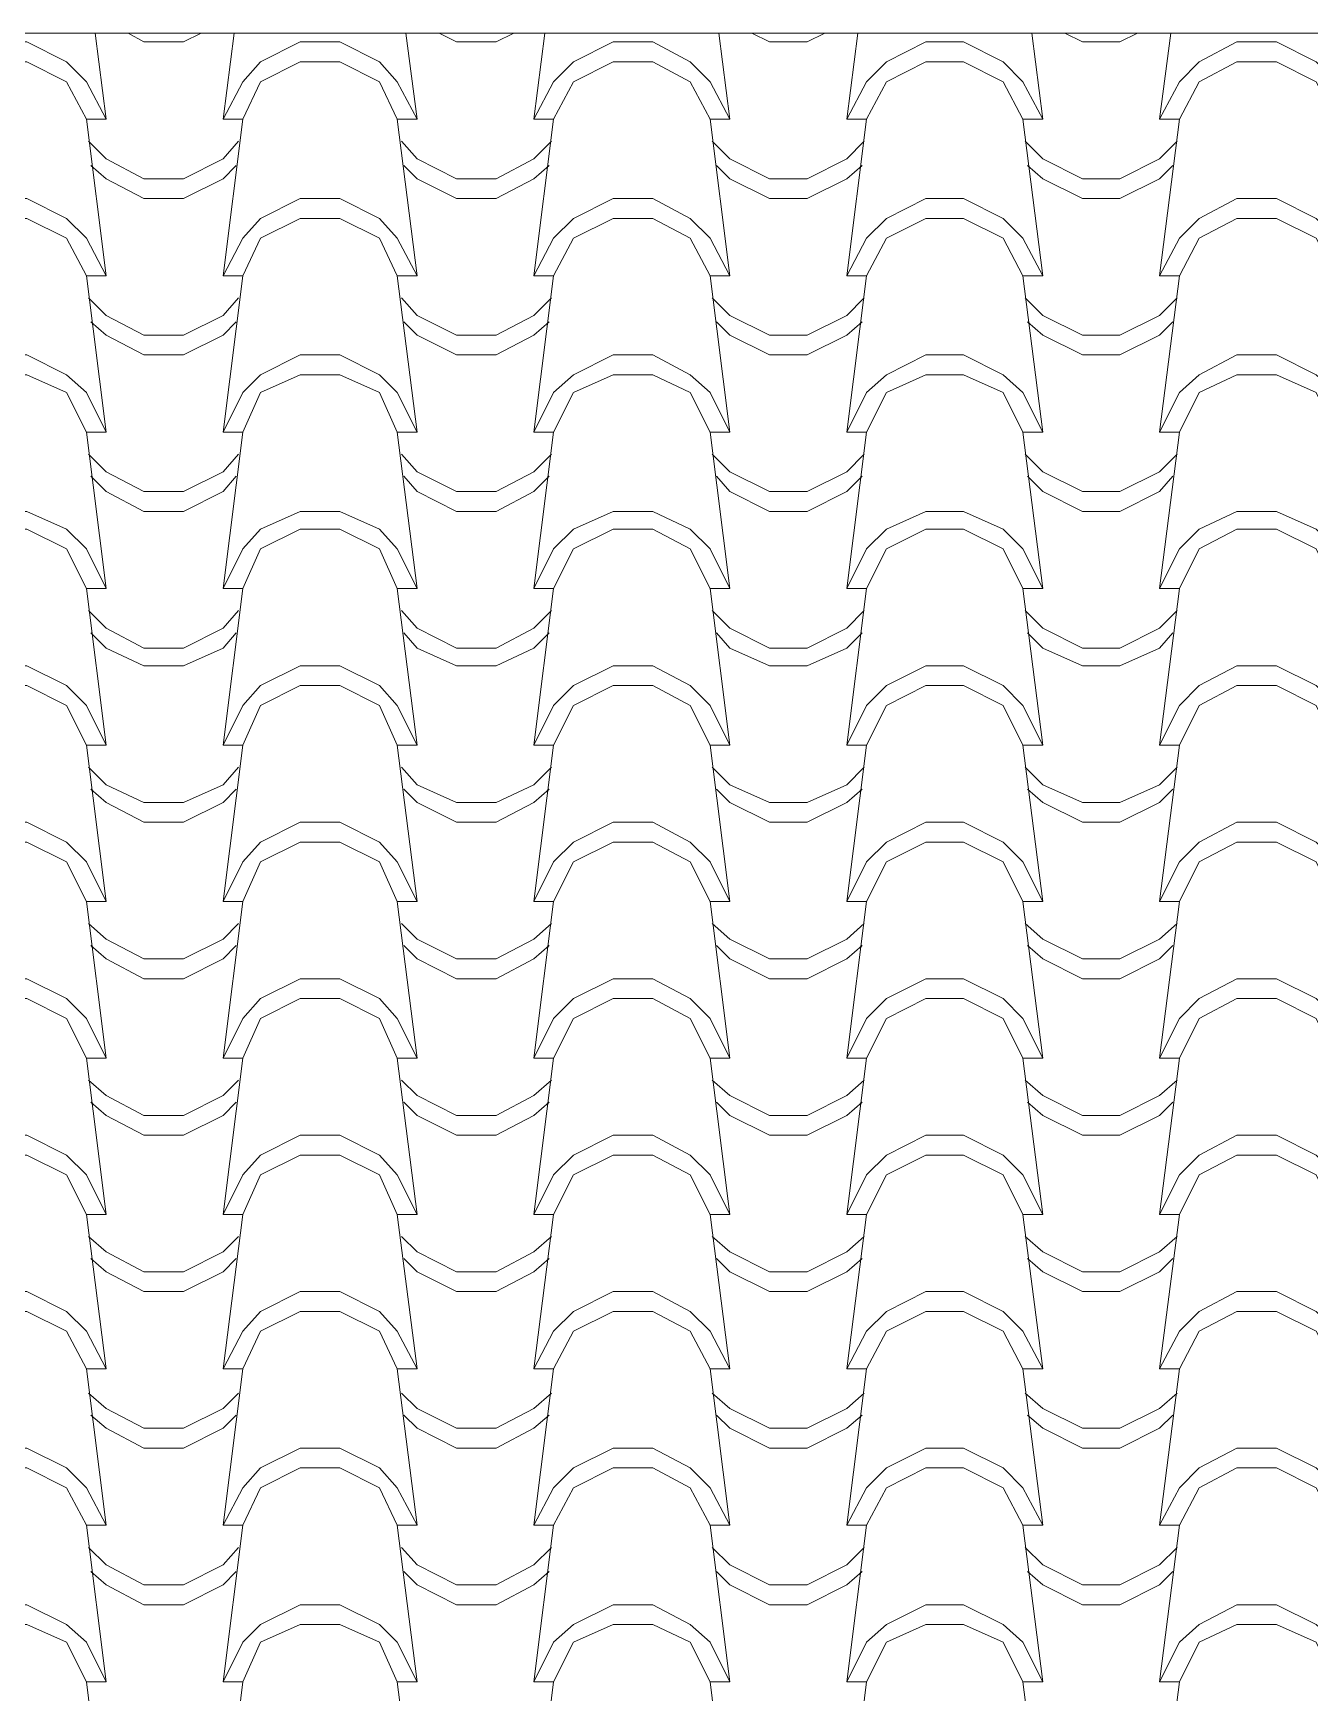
# Model space of a CAD drawing. Header units: millimetres. Extents: x 14264 to 19361, y -8891 to -1096.
# Drawn here: x 16712 to 17935, y -2696 to -1106 of the extents above; entities that cross this region are included whole.
import ezdxf

# ---------------------------------------------------------------- set-up
doc = ezdxf.new("R2010")
doc.units = ezdxf.units.MM
doc.layers.add('A-COB-___-___-EXI', color=250, linetype='Continuous', lineweight=25)

msp = doc.modelspace()

# ---------------------------------------------------------------- linework, layer by layer
at = {"layer": 'A-COB-___-___-EXI', "color": 18, "lineweight": 9}
for p, q in [((16781.9, -1188.6), (16771.4, -1106.3)), ((16893.8, -1188.6), (16904.4, -1106.3)), ((17079.6, -1188.6), (17069, -1106.3)), ((17191.4, -1188.6), (17202, -1106.3)), ((17379.3, -1188.6), (17368.7, -1106.3)), ((17491.2, -1188.6), (17501.7, -1106.3)), ((17679, -1188.6), (17668.5, -1106.3)), ((17790.9, -1188.6), (17801.5, -1106.3)), ((16781.9, -1338.5), (16762.9, -1188.6)), ((16893.8, -1338.5), (16912.8, -1188.6)), ((17079.6, -1338.5), (17060.6, -1188.6)), ((17191.4, -1338.5), (17210.4, -1188.6)), ((17379.3, -1338.5), (17360.3, -1188.6)), ((17491.2, -1338.5), (17510.2, -1188.6)), ((17679, -1338.5), (17660, -1188.6)), ((17790.9, -1338.5), (17809.9, -1188.6)), ((16781.9, -1488.3), (16762.9, -1338.5)), ((16893.8, -1488.3), (16912.8, -1338.5)), ((17079.6, -1488.3), (17060.6, -1338.5)), ((17191.4, -1488.3), (17210.4, -1338.5)), ((17379.3, -1488.3), (17360.3, -1338.5)), ((17491.2, -1488.3), (17510.2, -1338.5)), ((17679, -1488.3), (17660, -1338.5)), ((17790.9, -1488.3), (17809.9, -1338.5)), ((16781.9, -1638.2), (16762.9, -1488.3)), ((16893.8, -1638.2), (16912.8, -1488.3)), ((17079.6, -1638.2), (17060.6, -1488.3)), ((17191.4, -1638.2), (17210.4, -1488.3)), ((17379.3, -1638.2), (17360.3, -1488.3)), ((17491.2, -1638.2), (17510.2, -1488.3)), ((17679, -1638.2), (17660, -1488.3)), ((17790.9, -1638.2), (17809.9, -1488.3)), ((16781.9, -1788.1), (16762.9, -1638.2)), ((16893.8, -1788.1), (16912.8, -1638.2)), ((17079.6, -1788.1), (17060.6, -1638.2)), ((17191.4, -1788.1), (17210.4, -1638.2)), ((17379.3, -1788.1), (17360.3, -1638.2)), ((17491.2, -1788.1), (17510.2, -1638.2)), ((17679, -1788.1), (17660, -1638.2)), ((17790.9, -1788.1), (17809.9, -1638.2)), ((16781.9, -1937.9), (16762.9, -1788.1)), ((16893.8, -1937.9), (16912.8, -1788.1)), ((17079.6, -1937.9), (17060.6, -1788.1)), ((17191.4, -1937.9), (17210.4, -1788.1)), ((17379.3, -1937.9), (17360.3, -1788.1)), ((17491.2, -1937.9), (17510.2, -1788.1)), ((17679, -1937.9), (17660, -1788.1)), ((17790.9, -1937.9), (17809.9, -1788.1)), ((16781.9, -2087.8), (16762.9, -1937.9)), ((16893.8, -2087.8), (16912.8, -1937.9)), ((17079.6, -2087.8), (17060.6, -1937.9)), ((17191.4, -2087.8), (17210.4, -1937.9)), ((17379.3, -2087.8), (17360.3, -1937.9)), ((17491.2, -2087.8), (17510.2, -1937.9)), ((17679, -2087.8), (17660, -1937.9)), ((17790.9, -2087.8), (17809.9, -1937.9)), ((16781.9, -2237.7), (16762.9, -2087.8)), ((16893.8, -2237.7), (16912.8, -2087.8)), ((17079.6, -2237.7), (17060.6, -2087.8)), ((17191.4, -2237.7), (17210.4, -2087.8)), ((17379.3, -2237.7), (17360.3, -2087.8)), ((17491.2, -2237.7), (17510.2, -2087.8)), ((17679, -2237.7), (17660, -2087.8)), ((17790.9, -2237.7), (17809.9, -2087.8)), ((16781.9, -2385.4), (16762.9, -2237.7)), ((16893.8, -2385.4), (16912.8, -2237.7)), ((17079.6, -2385.4), (17060.6, -2237.7)), ((17191.4, -2385.4), (17210.4, -2237.7)), ((17379.3, -2385.4), (17360.3, -2237.7)), ((17491.2, -2385.4), (17510.2, -2237.7)), ((17679, -2385.4), (17660, -2237.7)), ((17790.9, -2385.4), (17809.9, -2237.7)), ((16781.9, -2535.3), (16762.9, -2385.4)), ((16893.8, -2535.3), (16912.8, -2385.4)), ((17079.6, -2535.3), (17060.6, -2385.4)), ((17191.4, -2535.3), (17210.4, -2385.4)), ((17379.3, -2535.3), (17360.3, -2385.4)), ((17491.2, -2535.3), (17510.2, -2385.4)), ((17679, -2535.3), (17660, -2385.4)), ((17790.9, -2535.3), (17809.9, -2385.4)), ((16781.9, -2685.2), (16762.9, -2535.3)), ((16893.8, -2685.2), (16912.8, -2535.3)), ((17079.6, -2685.2), (17060.6, -2535.3)), ((17191.4, -2685.2), (17210.4, -2535.3)), ((17379.3, -2685.2), (17360.3, -2535.3)), ((17491.2, -2685.2), (17510.2, -2535.3)), ((17679, -2685.2), (17660, -2535.3)), ((17790.9, -2685.2), (17809.9, -2535.3)), ((16781.9, -2835), (16762.9, -2685.2)), ((16893.8, -2835), (16912.8, -2685.2)), ((17079.6, -2835), (17060.6, -2685.2)), ((17191.4, -2835), (17210.4, -2685.2)), ((17379.3, -2835), (17360.3, -2685.2)), ((17491.2, -2835), (17510.2, -2685.2)), ((17679, -2835), (17660, -2685.2)), ((17790.9, -2835), (17809.9, -2685.2))]:
    msp.add_line(p, q, dxfattribs=at)
at = {"layer": 'A-COB-___-___-EXI', "color": 18, "lineweight": 9, "flags": 128}
for points in [[(19211.5, -1106.3), (14531.8, -1106.3), (14531.8, -3533.7)], [(16803, -1106.3), (16817.8, -1114.7), (16855.8, -1114.7), (16872.7, -1106.3)], [(17100.7, -1106.3), (17117.5, -1114.7), (17155.5, -1114.7), (17172.4, -1106.3)], [(17400.4, -1106.3), (17417.3, -1114.7), (17453.2, -1114.7), (17470.1, -1106.3)], [(17700.1, -1106.3), (17717, -1114.7), (17752.9, -1114.7), (17769.8, -1106.3)], [(16908.6, -1209.7), (16893.8, -1226.6), (16855.8, -1245.6), (16817.8, -1245.6), (16781.9, -1226.6), (16765, -1209.7)], [(17064.8, -1209.7), (17079.6, -1226.6), (17117.5, -1245.6), (17155.5, -1245.6), (17191.4, -1226.6), (17208.3, -1209.7)], [(17362.4, -1209.7), (17379.3, -1226.6), (17417.3, -1245.6), (17453.2, -1245.6), (17491.2, -1226.6), (17508, -1209.7)], [(17662.1, -1209.7), (17679, -1226.6), (17717, -1245.6), (17752.9, -1245.6), (17790.9, -1226.6), (17807.8, -1209.7)], [(16906.5, -1232.9), (16893.8, -1245.6), (16855.8, -1264.6), (16817.8, -1264.6), (16781.9, -1245.6), (16767.1, -1232.9)], [(17206.2, -1232.9), (17191.4, -1245.6), (17155.5, -1264.6), (17117.5, -1264.6), (17079.6, -1245.6), (17066.9, -1232.9)], [(17505.9, -1232.9), (17491.2, -1245.6), (17453.2, -1264.6), (17417.3, -1264.6), (17379.3, -1245.6), (17366.6, -1232.9)], [(17803.6, -1232.9), (17790.9, -1245.6), (17752.9, -1264.6), (17717, -1264.6), (17679, -1245.6), (17664.2, -1232.9)], [(16908.6, -1359.6), (16893.8, -1376.5), (16855.8, -1395.4), (16817.8, -1395.4), (16781.9, -1376.5), (16765, -1359.6)], [(17208.3, -1359.6), (17191.4, -1376.5), (17155.5, -1395.4), (17117.5, -1395.4), (17079.6, -1376.5), (17064.8, -1359.6)], [(17508, -1359.6), (17491.2, -1376.5), (17453.2, -1395.4), (17417.3, -1395.4), (17379.3, -1376.5), (17362.4, -1359.6)], [(17807.8, -1359.6), (17790.9, -1376.5), (17752.9, -1395.4), (17717, -1395.4), (17679, -1376.5), (17662.1, -1359.6)], [(16906.5, -1382.8), (16893.8, -1395.4), (16855.8, -1414.4), (16817.8, -1414.4), (16781.9, -1395.4), (16767.1, -1382.8)], [(17206.2, -1382.8), (17191.4, -1395.4), (17155.5, -1414.4), (17117.5, -1414.4), (17079.6, -1395.4), (17066.9, -1382.8)], [(17505.9, -1382.8), (17491.2, -1395.4), (17453.2, -1414.4), (17417.3, -1414.4), (17379.3, -1395.4), (17366.6, -1382.8)], [(17803.6, -1382.8), (17790.9, -1395.4), (17752.9, -1414.4), (17717, -1414.4), (17679, -1395.4), (17664.2, -1382.8)], [(16908.6, -1509.4), (16893.8, -1526.3), (16855.8, -1545.3), (16817.8, -1545.3), (16781.9, -1526.3), (16765, -1509.4)], [(17208.3, -1509.4), (17191.4, -1526.3), (17155.5, -1545.3), (17117.5, -1545.3), (17079.6, -1526.3), (17064.8, -1509.4)], [(17362.4, -1509.4), (17379.3, -1526.3), (17417.3, -1545.3), (17453.2, -1545.3), (17491.2, -1526.3), (17508, -1509.4)], [(17662.1, -1509.4), (17679, -1526.3), (17717, -1545.3), (17752.9, -1545.3), (17790.9, -1526.3), (17807.8, -1509.4)], [(16906.5, -1530.5), (16893.8, -1545.3), (16855.8, -1564.3), (16817.8, -1564.3), (16781.9, -1545.3), (16767.1, -1530.5)], [(17206.2, -1530.5), (17191.4, -1545.3), (17155.5, -1564.3), (17117.5, -1564.3), (17079.6, -1545.3), (17066.9, -1530.5)], [(17505.9, -1530.5), (17491.2, -1545.3), (17453.2, -1564.3), (17417.3, -1564.3), (17379.3, -1545.3), (17366.6, -1530.5)], [(17803.6, -1530.5), (17790.9, -1545.3), (17752.9, -1564.3), (17717, -1564.3), (17679, -1545.3), (17664.2, -1530.5)], [(16908.6, -1659.3), (16893.8, -1676.2), (16855.8, -1695.2), (16817.8, -1695.2), (16781.9, -1676.2), (16765, -1659.3)], [(17208.3, -1659.3), (17191.4, -1676.2), (17155.5, -1695.2), (17117.5, -1695.2), (17079.6, -1676.2), (17064.8, -1659.3)], [(17508, -1659.3), (17491.2, -1676.2), (17453.2, -1695.2), (17417.3, -1695.2), (17379.3, -1676.2), (17362.4, -1659.3)], [(17807.8, -1659.3), (17790.9, -1676.2), (17752.9, -1695.2), (17717, -1695.2), (17679, -1676.2), (17662.1, -1659.3)], [(16906.5, -1680.4), (16893.8, -1695.2), (16855.8, -1712.1), (16817.8, -1712.1), (16781.9, -1695.2), (16767.1, -1680.4)], [(17206.2, -1680.4), (17191.4, -1695.2), (17155.5, -1712.1), (17117.5, -1712.1), (17079.6, -1695.2), (17066.9, -1680.4)], [(17505.9, -1680.4), (17491.2, -1695.2), (17453.2, -1712.1), (17417.3, -1712.1), (17379.3, -1695.2), (17366.6, -1680.4)], [(17803.6, -1680.4), (17790.9, -1695.2), (17752.9, -1712.1), (17717, -1712.1), (17679, -1695.2), (17664.2, -1680.4)], [(16908.6, -1809.2), (16893.8, -1826.1), (16855.8, -1842.9), (16817.8, -1842.9), (16781.9, -1826.1), (16765, -1809.2)], [(17208.3, -1809.2), (17191.4, -1826.1), (17155.5, -1842.9), (17117.5, -1842.9), (17079.6, -1826.1), (17064.8, -1809.2)], [(17362.4, -1809.2), (17379.3, -1826.1), (17417.3, -1842.9), (17453.2, -1842.9), (17491.2, -1826.1), (17508, -1809.2)], [(17662.1, -1809.2), (17679, -1826.1), (17717, -1842.9), (17752.9, -1842.9), (17790.9, -1826.1), (17807.8, -1809.2)], [(16906.5, -1830.3), (16893.8, -1842.9), (16855.8, -1861.9), (16817.8, -1861.9), (16781.9, -1842.9), (16767.1, -1830.3)], [(17206.2, -1830.3), (17191.4, -1842.9), (17155.5, -1861.9), (17117.5, -1861.9), (17079.6, -1842.9), (17066.9, -1830.3)], [(17505.9, -1830.3), (17491.2, -1842.9), (17453.2, -1861.9), (17417.3, -1861.9), (17379.3, -1842.9), (17366.6, -1830.3)], [(17803.6, -1830.3), (17790.9, -1842.9), (17752.9, -1861.9), (17717, -1861.9), (17679, -1842.9), (17664.2, -1830.3)], [(16908.6, -1959), (16893.8, -1973.8), (16855.8, -1992.8), (16817.8, -1992.8), (16781.9, -1973.8), (16765, -1959)], [(17208.3, -1959), (17191.4, -1973.8), (17155.5, -1992.8), (17117.5, -1992.8), (17079.6, -1973.8), (17064.8, -1959)], [(17508, -1959), (17491.2, -1973.8), (17453.2, -1992.8), (17417.3, -1992.8), (17379.3, -1973.8), (17362.4, -1959)], [(17807.8, -1959), (17790.9, -1973.8), (17752.9, -1992.8), (17717, -1992.8), (17679, -1973.8), (17662.1, -1959)], [(16906.5, -1980.1), (16893.8, -1992.8), (16855.8, -2011.8), (16817.8, -2011.8), (16781.9, -1992.8), (16767.1, -1980.1)], [(17206.2, -1980.1), (17191.4, -1992.8), (17155.5, -2011.8), (17117.5, -2011.8), (17079.6, -1992.8), (17066.9, -1980.1)], [(17505.9, -1980.1), (17491.2, -1992.8), (17453.2, -2011.8), (17417.3, -2011.8), (17379.3, -1992.8), (17366.6, -1980.1)], [(17803.6, -1980.1), (17790.9, -1992.8), (17752.9, -2011.8), (17717, -2011.8), (17679, -1992.8), (17664.2, -1980.1)], [(16908.6, -2108.9), (16893.8, -2123.7), (16855.8, -2142.7), (16817.8, -2142.7), (16781.9, -2123.7), (16765, -2108.9)], [(17064.8, -2108.9), (17079.6, -2123.7), (17117.5, -2142.7), (17155.5, -2142.7), (17191.4, -2123.7), (17208.3, -2108.9)], [(17362.4, -2108.9), (17379.3, -2123.7), (17417.3, -2142.7), (17453.2, -2142.7), (17491.2, -2123.7), (17508, -2108.9)], [(17662.1, -2108.9), (17679, -2123.7), (17717, -2142.7), (17752.9, -2142.7), (17790.9, -2123.7), (17807.8, -2108.9)], [(16906.5, -2130), (16893.8, -2142.7), (16855.8, -2161.7), (16817.8, -2161.7), (16781.9, -2142.7), (16767.1, -2130)], [(17066.9, -2130), (17079.6, -2142.7), (17117.5, -2161.7), (17155.5, -2161.7), (17191.4, -2142.7), (17206.2, -2130)], [(17366.6, -2130), (17379.3, -2142.7), (17417.3, -2161.7), (17453.2, -2161.7), (17491.2, -2142.7), (17505.9, -2130)], [(17664.2, -2130), (17679, -2142.7), (17717, -2161.7), (17752.9, -2161.7), (17790.9, -2142.7), (17803.6, -2130)], [(16908.6, -2258.8), (16893.8, -2273.5), (16855.8, -2292.5), (16817.8, -2292.5), (16781.9, -2273.5), (16765, -2258.8)], [(17208.3, -2258.8), (17191.4, -2273.5), (17155.5, -2292.5), (17117.5, -2292.5), (17079.6, -2273.5), (17064.8, -2258.8)], [(17508, -2258.8), (17491.2, -2273.5), (17453.2, -2292.5), (17417.3, -2292.5), (17379.3, -2273.5), (17362.4, -2258.8)], [(17807.8, -2258.8), (17790.9, -2273.5), (17752.9, -2292.5), (17717, -2292.5), (17679, -2273.5), (17662.1, -2258.8)], [(16906.5, -2279.9), (16893.8, -2292.5), (16855.8, -2311.5), (16817.8, -2311.5), (16781.9, -2292.5), (16767.1, -2279.9)], [(17206.2, -2279.9), (17191.4, -2292.5), (17155.5, -2311.5), (17117.5, -2311.5), (17079.6, -2292.5), (17066.9, -2279.9)], [(17505.9, -2279.9), (17491.2, -2292.5), (17453.2, -2311.5), (17417.3, -2311.5), (17379.3, -2292.5), (17366.6, -2279.9)], [(17803.6, -2279.9), (17790.9, -2292.5), (17752.9, -2311.5), (17717, -2311.5), (17679, -2292.5), (17664.2, -2279.9)], [(16908.6, -2408.6), (16893.8, -2423.4), (16855.8, -2442.4), (16817.8, -2442.4), (16781.9, -2423.4), (16765, -2408.6)], [(17064.8, -2408.6), (17079.6, -2423.4), (17117.5, -2442.4), (17155.5, -2442.4), (17191.4, -2423.4), (17208.3, -2408.6)], [(17362.4, -2408.6), (17379.3, -2423.4), (17417.3, -2442.4), (17453.2, -2442.4), (17491.2, -2423.4), (17508, -2408.6)], [(17662.1, -2408.6), (17679, -2423.4), (17717, -2442.4), (17752.9, -2442.4), (17790.9, -2423.4), (17807.8, -2408.6)], [(16906.5, -2429.8), (16893.8, -2442.4), (16855.8, -2461.4), (16817.8, -2461.4), (16781.9, -2442.4), (16767.1, -2429.8)], [(17206.2, -2429.8), (17191.4, -2442.4), (17155.5, -2461.4), (17117.5, -2461.4), (17079.6, -2442.4), (17066.9, -2429.8)], [(17366.6, -2429.8), (17379.3, -2442.4), (17417.3, -2461.4), (17453.2, -2461.4), (17491.2, -2442.4), (17505.9, -2429.8)], [(17664.2, -2429.8), (17679, -2442.4), (17717, -2461.4), (17752.9, -2461.4), (17790.9, -2442.4), (17803.6, -2429.8)], [(16908.6, -2556.4), (16893.8, -2573.3), (16855.8, -2592.3), (16817.8, -2592.3), (16781.9, -2573.3), (16765, -2556.4)], [(17208.3, -2556.4), (17191.4, -2573.3), (17155.5, -2592.3), (17117.5, -2592.3), (17079.6, -2573.3), (17064.8, -2556.4)], [(17508, -2556.4), (17491.2, -2573.3), (17453.2, -2592.3), (17417.3, -2592.3), (17379.3, -2573.3), (17362.4, -2556.4)], [(17807.8, -2556.4), (17790.9, -2573.3), (17752.9, -2592.3), (17717, -2592.3), (17679, -2573.3), (17662.1, -2556.4)], [(16906.5, -2579.6), (16893.8, -2592.3), (16855.8, -2611.3), (16817.8, -2611.3), (16781.9, -2592.3), (16767.1, -2579.6)], [(17206.2, -2579.6), (17191.4, -2592.3), (17155.5, -2611.3), (17117.5, -2611.3), (17079.6, -2592.3), (17066.9, -2579.6)], [(17505.9, -2579.6), (17491.2, -2592.3), (17453.2, -2611.3), (17417.3, -2611.3), (17379.3, -2592.3), (17366.6, -2579.6)], [(17803.6, -2579.6), (17790.9, -2592.3), (17752.9, -2611.3), (17717, -2611.3), (17679, -2592.3), (17664.2, -2579.6)]]:
    msp.add_lwpolyline(points, dxfattribs=at)
for points in [[(16762.9, -1152.7), (16743.9, -1133.7), (16705.9, -1114.7), (16667.9, -1114.7), (16632.1, -1133.7), (16613.1, -1152.7), (16594.1, -1188.6), (16613.1, -1188.6), (16632.1, -1152.7), (16667.9, -1133.7), (16705.9, -1133.7), (16743.9, -1152.7), (16762.9, -1188.6), (16781.9, -1188.6)], [(17005.7, -1114.7), (17043.7, -1133.7), (17060.6, -1152.7), (17079.6, -1188.6), (17060.6, -1188.6), (17043.7, -1152.7), (17005.7, -1133.7), (16967.7, -1133.7), (16929.7, -1152.7), (16912.8, -1188.6), (16893.8, -1188.6), (16912.8, -1152.7), (16929.7, -1133.7), (16967.7, -1114.7)], [(17305.4, -1114.7), (17341.3, -1133.7), (17360.3, -1152.7), (17379.3, -1188.6), (17360.3, -1188.6), (17341.3, -1152.7), (17305.4, -1133.7), (17267.4, -1133.7), (17229.4, -1152.7), (17210.4, -1188.6), (17191.4, -1188.6), (17210.4, -1152.7), (17229.4, -1133.7), (17267.4, -1114.7)], [(17603, -1114.7), (17567.1, -1114.7), (17529.2, -1133.7), (17510.2, -1152.7), (17491.2, -1188.6), (17510.2, -1188.6), (17529.2, -1152.7), (17567.1, -1133.7), (17603, -1133.7), (17641, -1152.7), (17660, -1188.6), (17679, -1188.6), (17660, -1152.7), (17641, -1133.7)], [(17902.8, -1114.7), (17940.8, -1133.7), (17959.8, -1152.7), (17978.8, -1188.6), (17959.8, -1188.6), (17940.8, -1152.7), (17902.8, -1133.7), (17864.8, -1133.7), (17828.9, -1152.7), (17809.9, -1188.6), (17790.9, -1188.6), (17809.9, -1152.7), (17828.9, -1133.7), (17864.8, -1114.7)], [(16705.9, -1264.6), (16743.9, -1283.6), (16762.9, -1302.6), (16781.9, -1338.5), (16762.9, -1338.5), (16743.9, -1302.6), (16705.9, -1283.6), (16667.9, -1283.6), (16632.1, -1302.6), (16613.1, -1338.5), (16594.1, -1338.5), (16613.1, -1302.6), (16632.1, -1283.6), (16667.9, -1264.6)], [(17005.7, -1264.6), (17043.7, -1283.6), (17060.6, -1302.6), (17079.6, -1338.5), (17060.6, -1338.5), (17043.7, -1302.6), (17005.7, -1283.6), (16967.7, -1283.6), (16929.7, -1302.6), (16912.8, -1338.5), (16893.8, -1338.5), (16912.8, -1302.6), (16929.7, -1283.6), (16967.7, -1264.6)], [(17305.4, -1264.6), (17267.4, -1264.6), (17229.4, -1283.6), (17210.4, -1302.6), (17191.4, -1338.5), (17210.4, -1338.5), (17229.4, -1302.6), (17267.4, -1283.6), (17305.4, -1283.6), (17341.3, -1302.6), (17360.3, -1338.5), (17379.3, -1338.5), (17360.3, -1302.6), (17341.3, -1283.6)], [(17603, -1264.6), (17641, -1283.6), (17660, -1302.6), (17679, -1338.5), (17660, -1338.5), (17641, -1302.6), (17603, -1283.6), (17567.1, -1283.6), (17529.2, -1302.6), (17510.2, -1338.5), (17491.2, -1338.5), (17510.2, -1302.6), (17529.2, -1283.6), (17567.1, -1264.6)], [(17902.8, -1264.6), (17864.8, -1264.6), (17828.9, -1283.6), (17809.9, -1302.6), (17790.9, -1338.5), (17809.9, -1338.5), (17828.9, -1302.6), (17864.8, -1283.6), (17902.8, -1283.6), (17940.8, -1302.6), (17959.8, -1338.5), (17978.8, -1338.5), (17959.8, -1302.6), (17940.8, -1283.6)], [(16705.9, -1414.4), (16667.9, -1414.4), (16632.1, -1433.4), (16613.1, -1450.3), (16594.1, -1488.3), (16613.1, -1488.3), (16632.1, -1450.3), (16667.9, -1433.4), (16705.9, -1433.4), (16743.9, -1450.3), (16762.9, -1488.3), (16781.9, -1488.3), (16762.9, -1450.3), (16743.9, -1433.4)], [(17005.7, -1414.4), (16967.7, -1414.4), (16929.7, -1433.4), (16912.8, -1450.3), (16893.8, -1488.3), (16912.8, -1488.3), (16929.7, -1450.3), (16967.7, -1433.4), (17005.7, -1433.4), (17043.7, -1450.3), (17060.6, -1488.3), (17079.6, -1488.3), (17060.6, -1450.3), (17043.7, -1433.4)], [(17305.4, -1414.4), (17267.4, -1414.4), (17229.4, -1433.4), (17210.4, -1450.3), (17191.4, -1488.3), (17210.4, -1488.3), (17229.4, -1450.3), (17267.4, -1433.4), (17305.4, -1433.4), (17341.3, -1450.3), (17360.3, -1488.3), (17379.3, -1488.3), (17360.3, -1450.3), (17341.3, -1433.4)], [(17603, -1414.4), (17567.1, -1414.4), (17529.2, -1433.4), (17510.2, -1450.3), (17491.2, -1488.3), (17510.2, -1488.3), (17529.2, -1450.3), (17567.1, -1433.4), (17603, -1433.4), (17641, -1450.3), (17660, -1488.3), (17679, -1488.3), (17660, -1450.3), (17641, -1433.4)], [(17902.8, -1414.4), (17864.8, -1414.4), (17828.9, -1433.4), (17809.9, -1450.3), (17790.9, -1488.3), (17809.9, -1488.3), (17828.9, -1450.3), (17864.8, -1433.4), (17902.8, -1433.4), (17940.8, -1450.3), (17959.8, -1488.3), (17978.8, -1488.3), (17959.8, -1450.3), (17940.8, -1433.4)], [(16705.9, -1564.3), (16743.9, -1581.2), (16762.9, -1600.2), (16781.9, -1638.2), (16762.9, -1638.2), (16743.9, -1600.2), (16705.9, -1581.2), (16667.9, -1581.2), (16632.1, -1600.2), (16613.1, -1638.2), (16594.1, -1638.2), (16613.1, -1600.2), (16632.1, -1581.2), (16667.9, -1564.3)], [(17005.7, -1564.3), (17043.7, -1581.2), (17060.6, -1600.2), (17079.6, -1638.2), (17060.6, -1638.2), (17043.7, -1600.2), (17005.7, -1581.2), (16967.7, -1581.2), (16929.7, -1600.2), (16912.8, -1638.2), (16893.8, -1638.2), (16912.8, -1600.2), (16929.7, -1581.2), (16967.7, -1564.3)], [(17305.4, -1564.3), (17267.4, -1564.3), (17229.4, -1581.2), (17210.4, -1600.2), (17191.4, -1638.2), (17210.4, -1638.2), (17229.4, -1600.2), (17267.4, -1581.2), (17305.4, -1581.2), (17341.3, -1600.2), (17360.3, -1638.2), (17379.3, -1638.2), (17360.3, -1600.2), (17341.3, -1581.2)], [(17603, -1564.3), (17641, -1581.2), (17660, -1600.2), (17679, -1638.2), (17660, -1638.2), (17641, -1600.2), (17603, -1581.2), (17567.1, -1581.2), (17529.2, -1600.2), (17510.2, -1638.2), (17491.2, -1638.2), (17510.2, -1600.2), (17529.2, -1581.2), (17567.1, -1564.3)], [(17902.8, -1564.3), (17864.8, -1564.3), (17828.9, -1581.2), (17809.9, -1600.2), (17790.9, -1638.2), (17809.9, -1638.2), (17828.9, -1600.2), (17864.8, -1581.2), (17902.8, -1581.2), (17940.8, -1600.2), (17959.8, -1638.2), (17978.8, -1638.2), (17959.8, -1600.2), (17940.8, -1581.2)], [(16705.9, -1712.1), (16667.9, -1712.1), (16632.1, -1731.1), (16613.1, -1750.1), (16594.1, -1788.1), (16613.1, -1788.1), (16632.1, -1750.1), (16667.9, -1731.1), (16705.9, -1731.1), (16743.9, -1750.1), (16762.9, -1788.1), (16781.9, -1788.1), (16762.9, -1750.1), (16743.9, -1731.1)], [(17005.7, -1712.1), (16967.7, -1712.1), (16929.7, -1731.1), (16912.8, -1750.1), (16893.8, -1788.1), (16912.8, -1788.1), (16929.7, -1750.1), (16967.7, -1731.1), (17005.7, -1731.1), (17043.7, -1750.1), (17060.6, -1788.1), (17079.6, -1788.1), (17060.6, -1750.1), (17043.7, -1731.1)], [(17305.4, -1712.1), (17267.4, -1712.1), (17229.4, -1731.1), (17210.4, -1750.1), (17191.4, -1788.1), (17210.4, -1788.1), (17229.4, -1750.1), (17267.4, -1731.1), (17305.4, -1731.1), (17341.3, -1750.1), (17360.3, -1788.1), (17379.3, -1788.1), (17360.3, -1750.1), (17341.3, -1731.1)], [(17603, -1712.1), (17567.1, -1712.1), (17529.2, -1731.1), (17510.2, -1750.1), (17491.2, -1788.1), (17510.2, -1788.1), (17529.2, -1750.1), (17567.1, -1731.1), (17603, -1731.1), (17641, -1750.1), (17660, -1788.1), (17679, -1788.1), (17660, -1750.1), (17641, -1731.1)], [(17902.8, -1712.1), (17864.8, -1712.1), (17828.9, -1731.1), (17809.9, -1750.1), (17790.9, -1788.1), (17809.9, -1788.1), (17828.9, -1750.1), (17864.8, -1731.1), (17902.8, -1731.1), (17940.8, -1750.1), (17959.8, -1788.1), (17978.8, -1788.1), (17959.8, -1750.1), (17940.8, -1731.1)], [(16705.9, -1861.9), (16743.9, -1880.9), (16762.9, -1899.9), (16781.9, -1937.9), (16762.9, -1937.9), (16743.9, -1899.9), (16705.9, -1880.9), (16667.9, -1880.9), (16632.1, -1899.9), (16613.1, -1937.9), (16594.1, -1937.9), (16613.1, -1899.9), (16632.1, -1880.9), (16667.9, -1861.9)], [(17005.7, -1861.9), (17043.7, -1880.9), (17060.6, -1899.9), (17079.6, -1937.9), (17060.6, -1937.9), (17043.7, -1899.9), (17005.7, -1880.9), (16967.7, -1880.9), (16929.7, -1899.9), (16912.8, -1937.9), (16893.8, -1937.9), (16912.8, -1899.9), (16929.7, -1880.9), (16967.7, -1861.9)], [(17305.4, -1861.9), (17267.4, -1861.9), (17229.4, -1880.9), (17210.4, -1899.9), (17191.4, -1937.9), (17210.4, -1937.9), (17229.4, -1899.9), (17267.4, -1880.9), (17305.4, -1880.9), (17341.3, -1899.9), (17360.3, -1937.9), (17379.3, -1937.9), (17360.3, -1899.9), (17341.3, -1880.9)], [(17603, -1861.9), (17641, -1880.9), (17660, -1899.9), (17679, -1937.9), (17660, -1937.9), (17641, -1899.9), (17603, -1880.9), (17567.1, -1880.9), (17529.2, -1899.9), (17510.2, -1937.9), (17491.2, -1937.9), (17510.2, -1899.9), (17529.2, -1880.9), (17567.1, -1861.9)], [(17902.8, -1861.9), (17864.8, -1861.9), (17828.9, -1880.9), (17809.9, -1899.9), (17790.9, -1937.9), (17809.9, -1937.9), (17828.9, -1899.9), (17864.8, -1880.9), (17902.8, -1880.9), (17940.8, -1899.9), (17959.8, -1937.9), (17978.8, -1937.9), (17959.8, -1899.9), (17940.8, -1880.9)], [(16705.9, -2011.8), (16667.9, -2011.8), (16632.1, -2030.8), (16613.1, -2049.8), (16594.1, -2087.8), (16613.1, -2087.8), (16632.1, -2049.8), (16667.9, -2030.8), (16705.9, -2030.8), (16743.9, -2049.8), (16762.9, -2087.8), (16781.9, -2087.8), (16762.9, -2049.8), (16743.9, -2030.8)], [(17005.7, -2011.8), (16967.7, -2011.8), (16929.7, -2030.8), (16912.8, -2049.8), (16893.8, -2087.8), (16912.8, -2087.8), (16929.7, -2049.8), (16967.7, -2030.8), (17005.7, -2030.8), (17043.7, -2049.8), (17060.6, -2087.8), (17079.6, -2087.8), (17060.6, -2049.8), (17043.7, -2030.8)], [(17305.4, -2011.8), (17267.4, -2011.8), (17229.4, -2030.8), (17210.4, -2049.8), (17191.4, -2087.8), (17210.4, -2087.8), (17229.4, -2049.8), (17267.4, -2030.8), (17305.4, -2030.8), (17341.3, -2049.8), (17360.3, -2087.8), (17379.3, -2087.8), (17360.3, -2049.8), (17341.3, -2030.8)], [(17603, -2011.8), (17567.1, -2011.8), (17529.2, -2030.8), (17510.2, -2049.8), (17491.2, -2087.8), (17510.2, -2087.8), (17529.2, -2049.8), (17567.1, -2030.8), (17603, -2030.8), (17641, -2049.8), (17660, -2087.8), (17679, -2087.8), (17660, -2049.8), (17641, -2030.8)], [(17902.8, -2011.8), (17864.8, -2011.8), (17828.9, -2030.8), (17809.9, -2049.8), (17790.9, -2087.8), (17809.9, -2087.8), (17828.9, -2049.8), (17864.8, -2030.8), (17902.8, -2030.8), (17940.8, -2049.8), (17959.8, -2087.8), (17978.8, -2087.8), (17959.8, -2049.8), (17940.8, -2030.8)], [(16705.9, -2161.7), (16743.9, -2180.7), (16762.9, -2199.7), (16781.9, -2237.7), (16762.9, -2237.7), (16743.9, -2199.7), (16705.9, -2180.7), (16667.9, -2180.7), (16632.1, -2199.7), (16613.1, -2237.7), (16594.1, -2237.7), (16613.1, -2199.7), (16632.1, -2180.7), (16667.9, -2161.7)], [(17005.7, -2161.7), (17043.7, -2180.7), (17060.6, -2199.7), (17079.6, -2237.7), (17060.6, -2237.7), (17043.7, -2199.7), (17005.7, -2180.7), (16967.7, -2180.7), (16929.7, -2199.7), (16912.8, -2237.7), (16893.8, -2237.7), (16912.8, -2199.7), (16929.7, -2180.7), (16967.7, -2161.7)], [(17305.4, -2161.7), (17267.4, -2161.7), (17229.4, -2180.7), (17210.4, -2199.7), (17191.4, -2237.7), (17210.4, -2237.7), (17229.4, -2199.7), (17267.4, -2180.7), (17305.4, -2180.7), (17341.3, -2199.7), (17360.3, -2237.7), (17379.3, -2237.7), (17360.3, -2199.7), (17341.3, -2180.7)], [(17603, -2161.7), (17641, -2180.7), (17660, -2199.7), (17679, -2237.7), (17660, -2237.7), (17641, -2199.7), (17603, -2180.7), (17567.1, -2180.7), (17529.2, -2199.7), (17510.2, -2237.7), (17491.2, -2237.7), (17510.2, -2199.7), (17529.2, -2180.7), (17567.1, -2161.7)], [(17902.8, -2161.7), (17864.8, -2161.7), (17828.9, -2180.7), (17809.9, -2199.7), (17790.9, -2237.7), (17809.9, -2237.7), (17828.9, -2199.7), (17864.8, -2180.7), (17902.8, -2180.7), (17940.8, -2199.7), (17959.8, -2237.7), (17978.8, -2237.7), (17959.8, -2199.7), (17940.8, -2180.7)], [(16705.9, -2311.5), (16667.9, -2311.5), (16632.1, -2330.5), (16613.1, -2349.5), (16594.1, -2385.4), (16613.1, -2385.4), (16632.1, -2349.5), (16667.9, -2330.5), (16705.9, -2330.5), (16743.9, -2349.5), (16762.9, -2385.4), (16781.9, -2385.4), (16762.9, -2349.5), (16743.9, -2330.5)], [(17005.7, -2311.5), (16967.7, -2311.5), (16929.7, -2330.5), (16912.8, -2349.5), (16893.8, -2385.4), (16912.8, -2385.4), (16929.7, -2349.5), (16967.7, -2330.5), (17005.7, -2330.5), (17043.7, -2349.5), (17060.6, -2385.4), (17079.6, -2385.4), (17060.6, -2349.5), (17043.7, -2330.5)], [(17305.4, -2311.5), (17267.4, -2311.5), (17229.4, -2330.5), (17210.4, -2349.5), (17191.4, -2385.4), (17210.4, -2385.4), (17229.4, -2349.5), (17267.4, -2330.5), (17305.4, -2330.5), (17341.3, -2349.5), (17360.3, -2385.4), (17379.3, -2385.4), (17360.3, -2349.5), (17341.3, -2330.5)], [(17603, -2311.5), (17567.1, -2311.5), (17529.2, -2330.5), (17510.2, -2349.5), (17491.2, -2385.4), (17510.2, -2385.4), (17529.2, -2349.5), (17567.1, -2330.5), (17603, -2330.5), (17641, -2349.5), (17660, -2385.4), (17679, -2385.4), (17660, -2349.5), (17641, -2330.5)], [(17902.8, -2311.5), (17864.8, -2311.5), (17828.9, -2330.5), (17809.9, -2349.5), (17790.9, -2385.4), (17809.9, -2385.4), (17828.9, -2349.5), (17864.8, -2330.5), (17902.8, -2330.5), (17940.8, -2349.5), (17959.8, -2385.4), (17978.8, -2385.4), (17959.8, -2349.5), (17940.8, -2330.5)], [(16705.9, -2461.4), (16667.9, -2461.4), (16632.1, -2480.4), (16613.1, -2499.4), (16594.1, -2535.3), (16613.1, -2535.3), (16632.1, -2499.4), (16667.9, -2480.4), (16705.9, -2480.4), (16743.9, -2499.4), (16762.9, -2535.3), (16781.9, -2535.3), (16762.9, -2499.4), (16743.9, -2480.4)], [(17005.7, -2461.4), (16967.7, -2461.4), (16929.7, -2480.4), (16912.8, -2499.4), (16893.8, -2535.3), (16912.8, -2535.3), (16929.7, -2499.4), (16967.7, -2480.4), (17005.7, -2480.4), (17043.7, -2499.4), (17060.6, -2535.3), (17079.6, -2535.3), (17060.6, -2499.4), (17043.7, -2480.4)], [(17305.4, -2461.4), (17267.4, -2461.4), (17229.4, -2480.4), (17210.4, -2499.4), (17191.4, -2535.3), (17210.4, -2535.3), (17229.4, -2499.4), (17267.4, -2480.4), (17305.4, -2480.4), (17341.3, -2499.4), (17360.3, -2535.3), (17379.3, -2535.3), (17360.3, -2499.4), (17341.3, -2480.4)], [(17603, -2461.4), (17567.1, -2461.4), (17529.2, -2480.4), (17510.2, -2499.4), (17491.2, -2535.3), (17510.2, -2535.3), (17529.2, -2499.4), (17567.1, -2480.4), (17603, -2480.4), (17641, -2499.4), (17660, -2535.3), (17679, -2535.3), (17660, -2499.4), (17641, -2480.4)], [(17902.8, -2461.4), (17864.8, -2461.4), (17828.9, -2480.4), (17809.9, -2499.4), (17790.9, -2535.3), (17809.9, -2535.3), (17828.9, -2499.4), (17864.8, -2480.4), (17902.8, -2480.4), (17940.8, -2499.4), (17959.8, -2535.3), (17978.8, -2535.3), (17959.8, -2499.4), (17940.8, -2480.4)], [(16705.9, -2611.3), (16667.9, -2611.3), (16632.1, -2630.3), (16613.1, -2647.2), (16594.1, -2685.2), (16613.1, -2685.2), (16632.1, -2647.2), (16667.9, -2630.3), (16705.9, -2630.3), (16743.9, -2647.2), (16762.9, -2685.2), (16781.9, -2685.2), (16762.9, -2647.2), (16743.9, -2630.3)], [(17005.7, -2611.3), (16967.7, -2611.3), (16929.7, -2630.3), (16912.8, -2647.2), (16893.8, -2685.2), (16912.8, -2685.2), (16929.7, -2647.2), (16967.7, -2630.3), (17005.7, -2630.3), (17043.7, -2647.2), (17060.6, -2685.2), (17079.6, -2685.2), (17060.6, -2647.2), (17043.7, -2630.3)], [(17305.4, -2611.3), (17267.4, -2611.3), (17229.4, -2630.3), (17210.4, -2647.2), (17191.4, -2685.2), (17210.4, -2685.2), (17229.4, -2647.2), (17267.4, -2630.3), (17305.4, -2630.3), (17341.3, -2647.2), (17360.3, -2685.2), (17379.3, -2685.2), (17360.3, -2647.2), (17341.3, -2630.3)], [(17603, -2611.3), (17567.1, -2611.3), (17529.2, -2630.3), (17510.2, -2647.2), (17491.2, -2685.2), (17510.2, -2685.2), (17529.2, -2647.2), (17567.1, -2630.3), (17603, -2630.3), (17641, -2647.2), (17660, -2685.2), (17679, -2685.2), (17660, -2647.2), (17641, -2630.3)], [(17902.8, -2611.3), (17864.8, -2611.3), (17828.9, -2630.3), (17809.9, -2647.2), (17790.9, -2685.2), (17809.9, -2685.2), (17828.9, -2647.2), (17864.8, -2630.3), (17902.8, -2630.3), (17940.8, -2647.2), (17959.8, -2685.2), (17978.8, -2685.2), (17959.8, -2647.2), (17940.8, -2630.3)]]:
    msp.add_lwpolyline(points, close=True, dxfattribs=at)

doc.saveas('drawing.dxf')
